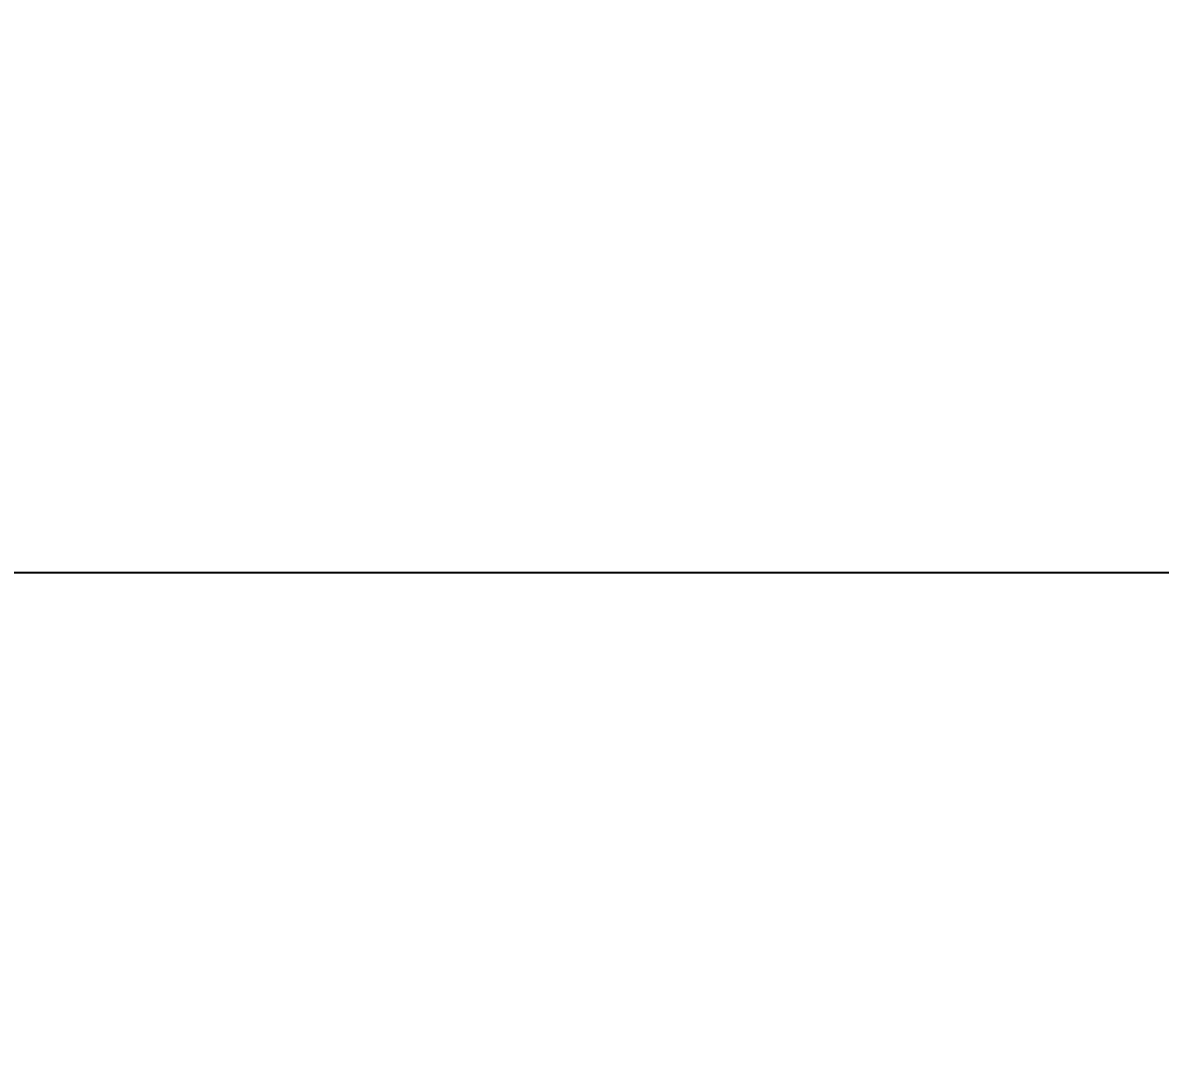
# Model space of a CAD drawing. Extents: x -4754 to 10419, y -19960 to 3841.
# Drawn here: x 4316.15 to 4331.39, y 1735.86 to 1749.58 of the extents above; entities that cross this region are included whole.
import ezdxf

# ---------------------------------------------------------------- set-up
doc = ezdxf.new("R2010")
doc.units = 0
doc.header["$LTSCALE"] = 3
doc.layers.add('HB_DIM', color=1, linetype='CONTINUOUS')
doc.styles.get("Standard").update_dxf_attribs({"font": 'ROMANS.shx', "width": 0.8, "bigfont": 'LCHINA.shx'})
doc.dimstyles.new('30', dxfattribs={"dimscale": 3, "dimtxt": 3, "dimasz": 2.5, "dimexe": 2, "dimexo": 2, "dimgap": 1, "dimtad": 1, "dimdsep": 46, "dimtxsty": 'Standard', "dimcen": 0, "dimclrd": 256, "dimclre": 256, "dimclrt": 2, "dimadec": 0, "dimazin": 0, "dimtfac": 1, "dimtix": 1, "dimtmove": 2, "dimatfit": 3, "dimfxl": 1, "dimtolj": 1, "dimtzin": 0, "dimarcsym": 0})

# ---------------------------------------------------------------- blocks, each defined once
blk = doc.blocks.new('*D707')
at = {"layer": 'HB_DIM', "linetype": 'Continuous', "lineweight": -2}
for p, q in [((4303.534, 1665.211), (4303.534, 1745.211)), ((4423.534, 1662.211), (4423.534, 1745.211)), ((4307.284, 1742.211), (4419.784, 1742.211))]:
    blk.add_line(p, q, dxfattribs=at)
at = {"layer": 'HB_DIM'}
for points in [[(4307.284, 1742.836), (4307.284, 1741.586), (4303.534, 1742.211)], [(4419.784, 1741.586), (4419.784, 1742.836), (4423.534, 1742.211)]]:
    blk.add_solid(points, dxfattribs=at)
at = {"layer": 'HB_DIM', "color": 2, "linetype": 'Continuous', "insert": (-3958.267, -1195.214), "char_height": 4.5, "attachment_point": 5, "rotation": 0}
blk.add_mtext('\\A1;120', dxfattribs=at)
blk = doc.blocks.new('*D753')
at = {"layer": 'HB_DIM', "linetype": 'Continuous', "lineweight": -2}
for p, q in [((5429.534, 1662.211), (5429.534, 1742.211)), ((5549.534, 1665.211), (5549.534, 1742.211)), ((5433.284, 1739.211), (5545.784, 1739.211))]:
    blk.add_line(p, q, dxfattribs=at)
at = {"layer": 'HB_DIM'}
for points in [[(5433.284, 1739.836), (5433.284, 1738.586), (5429.534, 1739.211)], [(5545.784, 1738.586), (5545.784, 1739.836), (5549.534, 1739.211)]]:
    blk.add_solid(points, dxfattribs=at)
at = {"layer": 'HB_DIM', "color": 2, "linetype": 'Continuous', "insert": (-3958.267, -1195.214), "char_height": 4.5, "attachment_point": 5, "rotation": 0}
blk.add_mtext('\\A1;120', dxfattribs=at)
blk = doc.blocks.new('*D799')
at = {"layer": 'HB_DIM', "linetype": 'Continuous', "lineweight": -2}
for p, q in [((6555.534, 1669.211), (6555.534, 1749.211)), ((6675.534, 1665.211), (6675.534, 1749.211)), ((6559.284, 1746.211), (6671.784, 1746.211))]:
    blk.add_line(p, q, dxfattribs=at)
at = {"layer": 'HB_DIM'}
for points in [[(6559.284, 1746.836), (6559.284, 1745.586), (6555.534, 1746.211)], [(6671.784, 1745.586), (6671.784, 1746.836), (6675.534, 1746.211)]]:
    blk.add_solid(points, dxfattribs=at)
at = {"layer": 'HB_DIM', "color": 2, "linetype": 'Continuous', "insert": (-3958.267, -1195.214), "char_height": 4.5, "attachment_point": 5, "rotation": 0}
blk.add_mtext('\\A1;120', dxfattribs=at)
blk = doc.blocks.new('*D845')
at = {"layer": 'HB_DIM', "linetype": 'Continuous', "lineweight": -2}
for p, q in [((7681.534, 1665.211), (7681.534, 1745.211)), ((7801.534, 1669.211), (7801.534, 1745.211)), ((7685.284, 1742.211), (7797.784, 1742.211))]:
    blk.add_line(p, q, dxfattribs=at)
at = {"layer": 'HB_DIM'}
for points in [[(7685.284, 1742.836), (7685.284, 1741.586), (7681.534, 1742.211)], [(7797.784, 1741.586), (7797.784, 1742.836), (7801.534, 1742.211)]]:
    blk.add_solid(points, dxfattribs=at)
at = {"layer": 'HB_DIM', "color": 2, "linetype": 'Continuous', "insert": (-3958.267, -1195.214), "char_height": 4.5, "attachment_point": 5, "rotation": 0}
blk.add_mtext('\\A1;120', dxfattribs=at)
blk = doc.blocks.new('*D937')
at = {"layer": 'HB_DIM', "linetype": 'Continuous', "lineweight": -2}
for p, q in [((9933.534, 1662.211), (9933.534, 1742.211)), ((10053.534, 1662.211), (10053.534, 1742.211)), ((9937.284, 1739.211), (10049.784, 1739.211))]:
    blk.add_line(p, q, dxfattribs=at)
at = {"layer": 'HB_DIM'}
for points in [[(9937.284, 1739.836), (9937.284, 1738.586), (9933.534, 1739.211)], [(10049.784, 1738.586), (10049.784, 1739.836), (10053.534, 1739.211)]]:
    blk.add_solid(points, dxfattribs=at)
at = {"layer": 'HB_DIM', "color": 2, "linetype": 'Continuous', "insert": (-3958.267, -1195.214), "char_height": 4.5, "attachment_point": 5, "rotation": 0}
blk.add_mtext('\\A1;120', dxfattribs=at)
blk = doc.blocks.new('*D1175')
at = {"layer": 'HB_DIM', "linetype": 'Continuous', "lineweight": -2}
for p, q in [((4591.252, 1665.577), (4591.252, 1745.577)), ((4711.252, 1662.577), (4711.252, 1745.577)), ((4595.002, 1742.577), (4707.502, 1742.577))]:
    blk.add_line(p, q, dxfattribs=at)
at = {"layer": 'HB_DIM'}
for points in [[(4595.002, 1743.202), (4595.002, 1741.952), (4591.252, 1742.577)], [(4707.502, 1741.952), (4707.502, 1743.202), (4711.252, 1742.577)]]:
    blk.add_solid(points, dxfattribs=at)
at = {"layer": 'HB_DIM', "color": 2, "linetype": 'Continuous', "insert": (-3958.267, -1195.214), "char_height": 4.5, "attachment_point": 5, "rotation": 0}
blk.add_mtext('\\A1;120', dxfattribs=at)
blk = doc.blocks.new('*D1223')
at = {"layer": 'HB_DIM', "linetype": 'Continuous', "lineweight": -2}
for p, q in [((5717.252, 1662.577), (5717.252, 1742.577)), ((5837.252, 1665.577), (5837.252, 1742.577)), ((5721.002, 1739.577), (5833.502, 1739.577))]:
    blk.add_line(p, q, dxfattribs=at)
at = {"layer": 'HB_DIM'}
for points in [[(5721.002, 1740.202), (5721.002, 1738.952), (5717.252, 1739.577)], [(5833.502, 1738.952), (5833.502, 1740.202), (5837.252, 1739.577)]]:
    blk.add_solid(points, dxfattribs=at)
at = {"layer": 'HB_DIM', "color": 2, "linetype": 'Continuous', "insert": (-3958.267, -1195.214), "char_height": 4.5, "attachment_point": 5, "rotation": 0}
blk.add_mtext('\\A1;120', dxfattribs=at)
blk = doc.blocks.new('*D1271')
at = {"layer": 'HB_DIM', "linetype": 'Continuous', "lineweight": -2}
for p, q in [((6843.252, 1669.577), (6843.252, 1749.577)), ((6963.252, 1665.577), (6963.252, 1749.577)), ((6847.002, 1746.577), (6959.502, 1746.577))]:
    blk.add_line(p, q, dxfattribs=at)
at = {"layer": 'HB_DIM'}
for points in [[(6847.002, 1747.202), (6847.002, 1745.952), (6843.252, 1746.577)], [(6959.502, 1745.952), (6959.502, 1747.202), (6963.252, 1746.577)]]:
    blk.add_solid(points, dxfattribs=at)
at = {"layer": 'HB_DIM', "color": 2, "linetype": 'Continuous', "insert": (-3958.267, -1195.214), "char_height": 4.5, "attachment_point": 5, "rotation": 0}
blk.add_mtext('\\A1;120', dxfattribs=at)
blk = doc.blocks.new('*D1319')
at = {"layer": 'HB_DIM', "linetype": 'Continuous', "lineweight": -2}
for p, q in [((7969.252, 1665.577), (7969.252, 1745.577)), ((8089.252, 1669.577), (8089.252, 1745.577)), ((7973.002, 1742.577), (8085.502, 1742.577))]:
    blk.add_line(p, q, dxfattribs=at)
at = {"layer": 'HB_DIM'}
for points in [[(7973.002, 1743.202), (7973.002, 1741.952), (7969.252, 1742.577)], [(8085.502, 1741.952), (8085.502, 1743.202), (8089.252, 1742.577)]]:
    blk.add_solid(points, dxfattribs=at)
at = {"layer": 'HB_DIM', "color": 2, "linetype": 'Continuous', "insert": (-3958.267, -1195.214), "char_height": 4.5, "attachment_point": 5, "rotation": 0}
blk.add_mtext('\\A1;120', dxfattribs=at)
blk = doc.blocks.new('*D1415')
at = {"layer": 'HB_DIM', "linetype": 'Continuous', "lineweight": -2}
for p, q in [((10221.252, 1662.577), (10221.252, 1742.577)), ((10341.252, 1662.577), (10341.252, 1742.577)), ((10225.002, 1739.577), (10337.502, 1739.577))]:
    blk.add_line(p, q, dxfattribs=at)
at = {"layer": 'HB_DIM'}
for points in [[(10225.002, 1740.202), (10225.002, 1738.952), (10221.252, 1739.577)], [(10337.502, 1738.952), (10337.502, 1740.202), (10341.252, 1739.577)]]:
    blk.add_solid(points, dxfattribs=at)
at = {"layer": 'HB_DIM', "color": 2, "linetype": 'Continuous', "insert": (-3958.267, -1195.214), "char_height": 4.5, "attachment_point": 5, "rotation": 0}
blk.add_mtext('\\A1;120', dxfattribs=at)

msp = doc.modelspace()

# ---------------------------------------------------------------- dimensions: what is measured, and where the dimension line sits
at = {"layer": 'HB_DIM', "linetype": 'Continuous'}
for base, p1, p2, picture in [((6963.252, 1746.577), (6843.252, 1666.577), (6963.252, 1662.577), '*D1271'), ((6675.534, 1746.211), (6555.534, 1666.211), (6675.534, 1662.211), '*D799'), ((4711.252, 1742.577), (4591.252, 1662.577), (4711.252, 1659.577), '*D1175'), ((8089.252, 1742.577), (7969.252, 1662.577, -20), (8089.252, 1666.577, -20), '*D1319'), ((4423.534, 1742.211), (4303.534, 1662.211), (4423.534, 1659.211), '*D707'), ((7801.534, 1742.211), (7681.534, 1662.211, -20), (7801.534, 1666.211, -20), '*D845'), ((5837.252, 1739.577), (5717.252, 1659.577, -20), (5837.252, 1662.577, -20), '*D1223'), ((10341.252, 1739.577), (10221.252, 1659.577, -20), (10341.252, 1659.577, -20), '*D1415'), ((5549.534, 1739.211), (5429.534, 1659.211, -20), (5549.534, 1662.211, -20), '*D753'), ((10053.534, 1739.211), (9933.534, 1659.211, -20), (10053.534, 1659.211, -20), '*D937')]:
    dim = msp.add_linear_dim(base=base, p1=p1, p2=p2, angle=0, dimstyle='30', override={"dimscale": 1.5, "dimpost": '<>'}, dxfattribs=at)
    dim.commit()
    dim.dimension.update_dxf_attribs({"geometry": picture, "text_midpoint": (-3958.267, -1195.214), "dimtype": 160})

doc.saveas('drawing.dxf')
